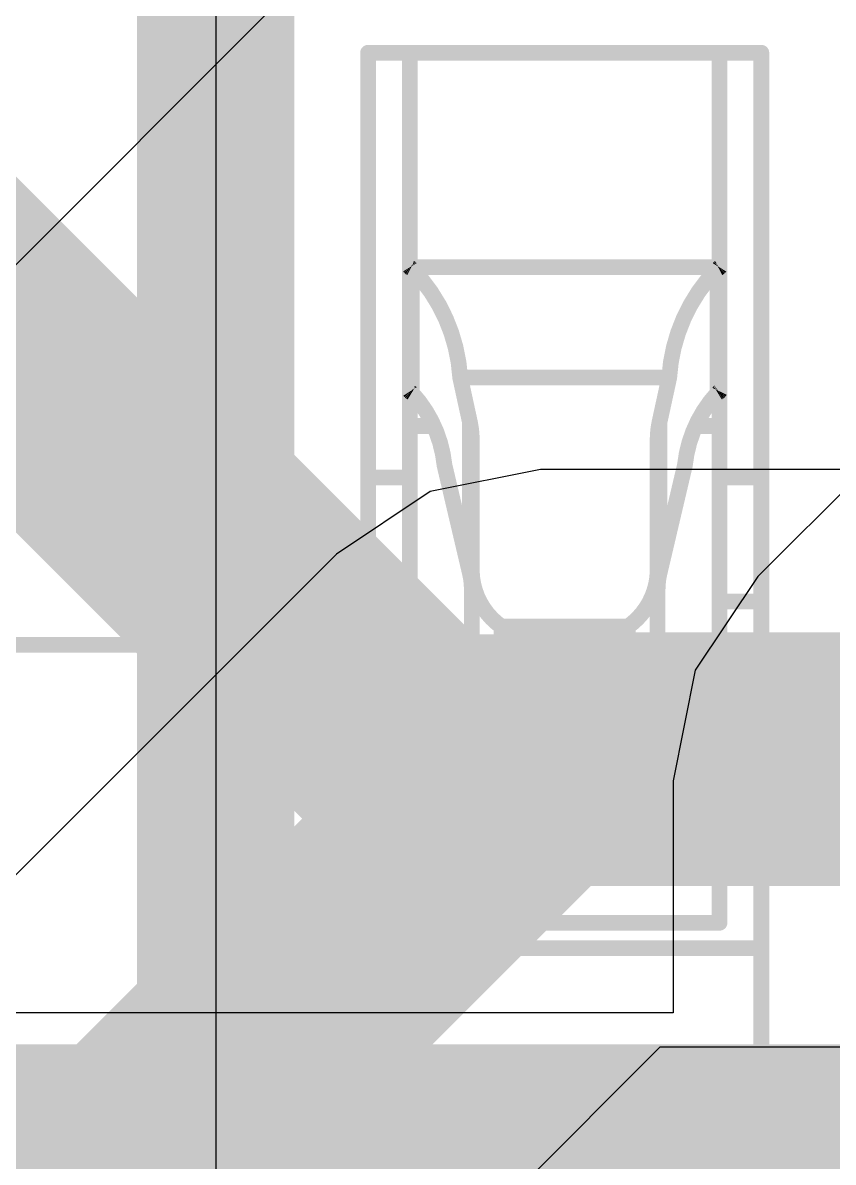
# Model space of a CAD drawing. Header units: inches. Extents: x -6 to 5433, y -4 to 5447.
# Drawn here: x 18.302 to 18.957, y 26.502 to 27.422 of the extents above; entities that cross this region are included whole.
import ezdxf

# ---------------------------------------------------------------- set-up
doc = ezdxf.new("R2010")
doc.units = ezdxf.units.IN
for name, color, linetype in [('Bottom Layer', 5, 'Continuous'), ('Bottom Overlay', 54, 'Continuous'), ('Bottom Solder', 6, 'Continuous'), ('Ground', 16, 'Continuous'), ('Mechanical 4', 56, 'Continuous'), ('Top Layer', 1, 'Continuous'), ('Top Solder', 216, 'Continuous')]:
    doc.layers.add(name, color=color, linetype=linetype)

msp = doc.modelspace()

# ---------------------------------------------------------------- hatches: boundary and pattern name
at = {"layer": 'Top Solder'}
for points in [[(18.3147, 24.94415), (17.8065, 24.94415), (17.8065, 26.59735), (18.3147, 26.59735)], [(18.8147, 24.94415), (18.3065, 24.94415), (18.3065, 26.59735), (18.8147, 26.59735)], [(19.3147, 24.94415), (18.8065, 24.94415), (18.8065, 26.59735), (19.3147, 26.59735)]]:
    msp.add_hatch(color=216, dxfattribs=at).paths.add_polyline_path(points)

# ---------------------------------------------------------------- linework, layer by layer
at = {"layer": 'Bottom Layer'}
msp.add_line((18.45815, 32.06905), (18.45815, 7.26905), dxfattribs=at)
for points in [[(13.17094, 32.28028, 0.2032, 0.2032, 0), (18.62447, 26.82675, 0.2032, 0.2032, 0)], [(14.47733, 30.21284, 0.2794, 0.2794, 0), (25.90823, 18.78194, 0.2794, 0.2794, 0)], [(18.62447, 26.82675, 0.2032, 0.2032, 0), (21.05724, 26.82675, 0.2032, 0.2032, 0)]]:
    msp.add_lwpolyline(points, format="xyseb", dxfattribs=at)
msp.add_lwpolyline([(18.57367, 26.82675, 0.1016, 0.1016, 1), (18.67527, 26.82675, 0.1016, 0.1016, 1)], format="xyseb", close=True, dxfattribs=at)
msp.add_lwpolyline([(18.57367, 26.82675, 0.1016, 0.1016, 1), (18.67527, 26.82675, 0.1016, 0.1016, 1)], format="xyseb", close=True, dxfattribs=at)
at = {"layer": 'Bottom Overlay'}
msp.add_lwpolyline([(18.45815, 6.16905, 0.127, 0.127, 0), (18.45815, 33.16905, 0.127, 0.127, 0)], format="xyseb", dxfattribs=at)
at = {"layer": 'Bottom Solder'}
msp.add_line((10.98199, 19.90446), (5432.85213, 5447.49311), dxfattribs=at)
at = {"layer": 'Ground'}
for p, q in [((18.72048, 27.0615), (18.63129, 27.04376)), ((20.69329, 27.0615), (18.72048, 27.0615)), ((18.63129, 27.04376), (18.55567, 26.99324)), ((18.55567, 26.99324), (15.00276, 23.44032)), ((15.44833, 23.22665), (18.81703, 26.59535)), ((18.81703, 26.59535), (20.69329, 26.59535))]:
    msp.add_line(p, q, dxfattribs=at)
for points in [[(15.113, 23.22094, 0.2032, 0.2032, 0), (18.72048, 26.82842, 0.2032, 0.2032, 0)], [(18.72048, 26.82842, 0.2032, 0.2032, 0), (21.05892, 26.82842, 0.2032, 0.2032, 0)]]:
    msp.add_lwpolyline(points, format="xyseb", dxfattribs=at)
msp.add_lwpolyline([(18.66968, 26.82842, 0.1016, 0.1016, 1), (18.77128, 26.82842, 0.1016, 0.1016, 1)], format="xyseb", close=True, dxfattribs=at)
msp.add_lwpolyline([(18.66968, 26.82842, 0.1016, 0.1016, 1), (18.77128, 26.82842, 0.1016, 0.1016, 1)], format="xyseb", close=True, dxfattribs=at)
at = {"layer": 'Mechanical 4'}
for points in [[(18.58115, 27.39795, 0.0127, 0.0127, 0), (18.89865, 27.39795, 0.0127, 0.0127, 0)], [(18.58115, 26.51495, 0.0127, 0.0127, 0), (18.58115, 27.39795, 0.0127, 0.0127, 0)], [(18.61491, 26.69548, 0.0127, 0.0127, 0), (18.61491, 27.39795, 0.0127, 0.0127, 0)], [(18.86491, 26.69548, 0.0127, 0.0127, 0), (18.86491, 27.39795, 0.0127, 0.0127, 0)], [(18.89865, 26.51495, 0.0127, 0.0127, 0), (18.89865, 27.39795, 0.0127, 0.0127, 0)], [(18.615, 27.22461, 0.0127, 0.0127, -0.032605), (18.6149, 27.22475, 0.0127, 0.0127, 0)], [(18.61491, 27.22495, 0.0127, 0.0127, 0), (18.86491, 27.22495, 0.0127, 0.0127, 0)], [(18.61507, 27.22454, 0.0127, 0.0127, -0.028288), (18.615, 27.22461, 0.0127, 0.0127, 0)], [(18.61516, 27.22446, 0.0127, 0.0127, -0.026751), (18.61507, 27.22454, 0.0127, 0.0127, 0)], [(18.61529, 27.22437, 0.0127, 0.0127, -0.021994), (18.61516, 27.22446, 0.0127, 0.0127, 0)], [(18.61546, 27.22428, 0.0127, 0.0127, -0.016687), (18.61529, 27.22437, 0.0127, 0.0127, 0)], [(18.61566, 27.22417, 0.0127, 0.0127, -0.009376), (18.61545, 27.22428, 0.0127, 0.0127, 0)], [(18.6159, 27.22406, 0.0127, 0.0127, -0.005205), (18.61566, 27.22417, 0.0127, 0.0127, 0)], [(18.6159, 27.22406, 0.0127, 0.0127, 0), (18.61616, 27.22394, 0.0127, 0.0127, 0)], [(18.61616, 27.22394, 0.0127, 0.0127, 0), (18.61642, 27.22382, 0.0127, 0.0127, 0)], [(18.61642, 27.12344, 0.0127, 0.0127, 0), (18.61642, 27.22382, 0.0127, 0.0127, 0)], [(18.61642, 27.22382, 0.0127, 0.0127, -0.179894), (18.65553, 27.13571, 0.0127, 0.0127, 0)], [(18.82428, 27.13571, 0.0127, 0.0127, -0.179894), (18.86339, 27.22382, 0.0127, 0.0127, 0)], [(18.86339, 27.22382, 0.0127, 0.0127, 0), (18.8639, 27.22405, 0.0127, 0.0127, 0)], [(18.86339, 27.12344, 0.0127, 0.0127, 0), (18.86339, 27.22382, 0.0127, 0.0127, 0)], [(18.8639, 27.22405, 0.0127, 0.0127, 0), (18.86413, 27.22416, 0.0127, 0.0127, 0)], [(18.86434, 27.22427, 0.0127, 0.0127, -0.00707), (18.86413, 27.22416, 0.0127, 0.0127, 0)], [(18.86452, 27.22437, 0.0127, 0.0127, -0.012209), (18.86434, 27.22427, 0.0127, 0.0127, 0)], [(18.86466, 27.22446, 0.0127, 0.0127, -0.02262), (18.86452, 27.22437, 0.0127, 0.0127, 0)], [(18.86476, 27.22454, 0.0127, 0.0127, -0.031881), (18.86466, 27.22446, 0.0127, 0.0127, 0)], [(18.86482, 27.22461, 0.0127, 0.0127, -0.037446), (18.86476, 27.22454, 0.0127, 0.0127, 0)], [(18.86487, 27.22468, 0.0127, 0.0127, -0.032689), (18.86482, 27.22461, 0.0127, 0.0127, 0)], [(18.8649, 27.22475, 0.0127, 0.0127, -0.013234), (18.86487, 27.22468, 0.0127, 0.0127, 0)], [(18.65553, 27.13571, 0.0127, 0.0127, 0), (18.82428, 27.13571, 0.0127, 0.0127, 0)], [(18.65553, 27.13571, 0.0127, 0.0127, 0), (18.66339, 27.09962, 0.0127, 0.0127, 0)], [(18.81642, 27.09962, 0.0127, 0.0127, 0), (18.82428, 27.13571, 0.0127, 0.0127, 0)], [(18.615, 27.12449, 0.0127, 0.0127, -0.028597), (18.6149, 27.12468, 0.0127, 0.0127, 0)], [(18.61516, 27.1243, 0.0127, 0.0127, -0.054321), (18.615, 27.1245, 0.0127, 0.0127, 0)], [(18.61529, 27.12418, 0.0127, 0.0127, -0.023386), (18.61516, 27.12429, 0.0127, 0.0127, 0)], [(18.61545, 27.12405, 0.0127, 0.0127, -0.018562), (18.61529, 27.12418, 0.0127, 0.0127, 0)], [(18.86452, 27.12418, 0.0127, 0.0127, -0.013729), (18.86434, 27.12405, 0.0127, 0.0127, 0)], [(18.86466, 27.1243, 0.0127, 0.0127, -0.024462), (18.86452, 27.12418, 0.0127, 0.0127, 0)], [(18.86476, 27.12441, 0.0127, 0.0127, -0.032319), (18.86466, 27.1243, 0.0127, 0.0127, 0)], [(18.86482, 27.1245, 0.0127, 0.0127, -0.035041), (18.86476, 27.12441, 0.0127, 0.0127, 0)], [(18.86487, 27.12459, 0.0127, 0.0127, -0.028404), (18.86482, 27.1245, 0.0127, 0.0127, 0)], [(18.86491, 27.12468, 0.0127, 0.0127, -0.011022), (18.86487, 27.12459, 0.0127, 0.0127, 0)], [(18.61566, 27.12391, 0.0127, 0.0127, -0.010737), (18.61545, 27.12405, 0.0127, 0.0127, 0)], [(18.6159, 27.12376, 0.0127, 0.0127, -0.006055), (18.61566, 27.12391, 0.0127, 0.0127, 0)], [(18.6159, 27.12376, 0.0127, 0.0127, 0), (18.61616, 27.1236, 0.0127, 0.0127, 0)], [(18.61616, 27.1236, 0.0127, 0.0127, 0), (18.61642, 27.12344, 0.0127, 0.0127, 0)], [(18.61642, 27.12344, 0.0127, 0.0127, -0.162591), (18.64287, 27.06494, 0.0127, 0.0127, 0)], [(18.83694, 27.06494, 0.0127, 0.0127, -0.162591), (18.86339, 27.12344, 0.0127, 0.0127, 0)], [(18.86339, 27.12344, 0.0127, 0.0127, 0), (18.8639, 27.12375, 0.0127, 0.0127, 0)], [(18.86413, 27.1239, 0.0127, 0.0127, -0.004821), (18.8639, 27.12375, 0.0127, 0.0127, 0)], [(18.86434, 27.12405, 0.0127, 0.0127, -0.00812), (18.86413, 27.1239, 0.0127, 0.0127, 0)], [(18.61491, 27.09661, 0.0127, 0.0127, 0), (18.63357, 27.09661, 0.0127, 0.0127, 0)], [(18.66339, 26.97766, 0.0127, 0.0127, 0), (18.66339, 27.09962, 0.0127, 0.0127, 0)], [(18.66339, 27.09962, 0.0127, 0.0127, -0.053658), (18.66491, 27.08554, 0.0127, 0.0127, 0)], [(18.81491, 27.08554, 0.0127, 0.0127, -0.053658), (18.81642, 27.09962, 0.0127, 0.0127, 0)], [(18.81642, 26.97766, 0.0127, 0.0127, 0), (18.81642, 27.09962, 0.0127, 0.0127, 0)], [(18.84624, 27.09661, 0.0127, 0.0127, 0), (18.86491, 27.09661, 0.0127, 0.0127, 0)], [(18.66491, 26.86619, 0.0127, 0.0127, 0), (18.66491, 27.08554, 0.0127, 0.0127, 0)], [(18.81491, 26.86619, 0.0127, 0.0127, 0), (18.81491, 27.08554, 0.0127, 0.0127, 0)], [(18.64286, 27.06495, 0.0127, 0.0127, 0), (18.66339, 26.97766, 0.0127, 0.0127, 0)], [(18.81642, 26.97766, 0.0127, 0.0127, 0), (18.83694, 27.06495, 0.0127, 0.0127, 0)], [(18.58115, 27.05494, 0.0127, 0.0127, 0), (18.61491, 27.05494, 0.0127, 0.0127, 0)], [(18.86491, 27.05494, 0.0127, 0.0127, 0), (18.89865, 27.05494, 0.0127, 0.0127, 0)], [(18.66339, 26.97766, 0.0127, 0.0127, -0.057864), (18.66491, 26.96463, 0.0127, 0.0127, 0)], [(18.68891, 26.93461, 0.0127, 0.0127, -0.23748), (18.66491, 26.97918, 0.0127, 0.0127, 0)], [(18.81491, 26.97918, 0.0127, 0.0127, -0.23748), (18.7909, 26.93461, 0.0127, 0.0127, 0)], [(18.81491, 26.96463, 0.0127, 0.0127, -0.057864), (18.81642, 26.97766, 0.0127, 0.0127, 0)], [(18.58115, 26.95494, 0.0127, 0.0127, 0), (18.61491, 26.95494, 0.0127, 0.0127, 0)], [(18.86491, 26.95494, 0.0127, 0.0127, 0), (18.89865, 26.95494, 0.0127, 0.0127, 0)], [(18.68892, 26.93461, 0.0127, 0.0127, 0), (18.79089, 26.93461, 0.0127, 0.0127, 0)], [(18.68892, 26.82495, 0.0127, 0.0127, 0), (18.68892, 26.93461, 0.0127, 0.0127, 0)], [(18.79089, 26.82495, 0.0127, 0.0127, 0), (18.79089, 26.93461, 0.0127, 0.0127, 0)], [(18.26365, 26.91995, 0.0127, 0.0127, 0), (18.58115, 26.91995, 0.0127, 0.0127, 0)], [(18.89865, 26.91995, 0.0127, 0.0127, 0), (19.21615, 26.91995, 0.0127, 0.0127, 0)], [(18.68891, 26.82495, 0.0127, 0.0127, -0.247377), (18.66491, 26.8662, 0.0127, 0.0127, 0)], [(18.81491, 26.8662, 0.0127, 0.0127, -0.247377), (18.7909, 26.82495, 0.0127, 0.0127, 0)], [(18.68892, 26.82495, 0.0127, 0.0127, 0), (18.79089, 26.82495, 0.0127, 0.0127, 0)], [(18.61491, 26.75215, 0.0127, 0.0127, 0), (18.86491, 26.75215, 0.0127, 0.0127, 0)], [(18.61491, 26.69548, 0.0127, 0.0127, 0), (18.86491, 26.69548, 0.0127, 0.0127, 0)], [(18.58115, 26.67495, 0.0127, 0.0127, 0), (18.89865, 26.67495, 0.0127, 0.0127, 0)], [(18.58115, 26.51495, 0.0127, 0.0127, 0), (18.89865, 26.51495, 0.0127, 0.0127, 0)]]:
    msp.add_lwpolyline(points, format="xyseb", dxfattribs=at)
for points in [[(18.57798, 27.39795, 0.00635, 0.00635, 1), (18.58433, 27.39795, 0.00635, 0.00635, 1)], [(18.57798, 27.39795, 0.00635, 0.00635, 1), (18.58433, 27.39795, 0.00635, 0.00635, 1)], [(18.61173, 27.39795, 0.00635, 0.00635, 1), (18.61808, 27.39795, 0.00635, 0.00635, 1)], [(18.86173, 27.39795, 0.00635, 0.00635, 1), (18.86808, 27.39795, 0.00635, 0.00635, 1)], [(18.89548, 27.39795, 0.00635, 0.00635, 1), (18.90183, 27.39795, 0.00635, 0.00635, 1)], [(18.89548, 27.39795, 0.00635, 0.00635, 1), (18.90183, 27.39795, 0.00635, 0.00635, 1)], [(18.61173, 27.22475, 0.00635, 0.00635, 1), (18.61808, 27.22475, 0.00635, 0.00635, 1)], [(18.61173, 27.22495, 0.00635, 0.00635, 1), (18.61808, 27.22495, 0.00635, 0.00635, 1)], [(18.61183, 27.22461, 0.00635, 0.00635, 1), (18.61818, 27.22461, 0.00635, 0.00635, 1)], [(18.61182, 27.22461, 0.00635, 0.00635, 1), (18.61817, 27.22461, 0.00635, 0.00635, 1)], [(18.6119, 27.22454, 0.00635, 0.00635, 1), (18.61825, 27.22454, 0.00635, 0.00635, 1)], [(18.6119, 27.22454, 0.00635, 0.00635, 1), (18.61825, 27.22454, 0.00635, 0.00635, 1)], [(18.61199, 27.22446, 0.00635, 0.00635, 1), (18.61834, 27.22446, 0.00635, 0.00635, 1)], [(18.61199, 27.22446, 0.00635, 0.00635, 1), (18.61834, 27.22446, 0.00635, 0.00635, 1)], [(18.61211, 27.22437, 0.00635, 0.00635, 1), (18.61846, 27.22437, 0.00635, 0.00635, 1)], [(18.61211, 27.22437, 0.00635, 0.00635, 1), (18.61846, 27.22437, 0.00635, 0.00635, 1)], [(18.61228, 27.22428, 0.00635, 0.00635, 1), (18.61863, 27.22428, 0.00635, 0.00635, 1)], [(18.61228, 27.22428, 0.00635, 0.00635, 1), (18.61863, 27.22428, 0.00635, 0.00635, 1)], [(18.61248, 27.22417, 0.00635, 0.00635, 1), (18.61884, 27.22417, 0.00635, 0.00635, 1)], [(18.61248, 27.22417, 0.00635, 0.00635, 1), (18.61884, 27.22417, 0.00635, 0.00635, 1)], [(18.61272, 27.22406, 0.00635, 0.00635, 1), (18.61907, 27.22406, 0.00635, 0.00635, 1)], [(18.61272, 27.22406, 0.00635, 0.00635, 1), (18.61907, 27.22406, 0.00635, 0.00635, 1)], [(18.61298, 27.22394, 0.00635, 0.00635, 1), (18.61933, 27.22394, 0.00635, 0.00635, 1)], [(18.61298, 27.22394, 0.00635, 0.00635, 1), (18.61933, 27.22394, 0.00635, 0.00635, 1)], [(18.61325, 27.22382, 0.00635, 0.00635, 1), (18.6196, 27.22382, 0.00635, 0.00635, 1)], [(18.61325, 27.22382, 0.00635, 0.00635, 1), (18.6196, 27.22382, 0.00635, 0.00635, 1)], [(18.61325, 27.22382, 0.00635, 0.00635, 1), (18.6196, 27.22382, 0.00635, 0.00635, 1)], [(18.86021, 27.22382, 0.00635, 0.00635, 1), (18.86656, 27.22382, 0.00635, 0.00635, 1)], [(18.86021, 27.22382, 0.00635, 0.00635, 1), (18.86656, 27.22382, 0.00635, 0.00635, 1)], [(18.86021, 27.22382, 0.00635, 0.00635, 1), (18.86656, 27.22382, 0.00635, 0.00635, 1)], [(18.86072, 27.22405, 0.00635, 0.00635, 1), (18.86707, 27.22405, 0.00635, 0.00635, 1)], [(18.86072, 27.22405, 0.00635, 0.00635, 1), (18.86707, 27.22405, 0.00635, 0.00635, 1)], [(18.86096, 27.22416, 0.00635, 0.00635, 1), (18.86731, 27.22416, 0.00635, 0.00635, 1)], [(18.86096, 27.22416, 0.00635, 0.00635, 1), (18.86731, 27.22416, 0.00635, 0.00635, 1)], [(18.86117, 27.22427, 0.00635, 0.00635, 1), (18.86752, 27.22427, 0.00635, 0.00635, 1)], [(18.86117, 27.22427, 0.00635, 0.00635, 1), (18.86752, 27.22427, 0.00635, 0.00635, 1)], [(18.86135, 27.22437, 0.00635, 0.00635, 1), (18.8677, 27.22437, 0.00635, 0.00635, 1)], [(18.86134, 27.22437, 0.00635, 0.00635, 1), (18.86769, 27.22437, 0.00635, 0.00635, 1)], [(18.86148, 27.22446, 0.00635, 0.00635, 1), (18.86783, 27.22446, 0.00635, 0.00635, 1)], [(18.86149, 27.22446, 0.00635, 0.00635, 1), (18.86784, 27.22446, 0.00635, 0.00635, 1)], [(18.86158, 27.22454, 0.00635, 0.00635, 1), (18.86793, 27.22454, 0.00635, 0.00635, 1)], [(18.86158, 27.22454, 0.00635, 0.00635, 1), (18.86793, 27.22454, 0.00635, 0.00635, 1)], [(18.86165, 27.22461, 0.00635, 0.00635, 1), (18.868, 27.22461, 0.00635, 0.00635, 1)], [(18.86165, 27.22461, 0.00635, 0.00635, 1), (18.868, 27.22461, 0.00635, 0.00635, 1)], [(18.86169, 27.22468, 0.00635, 0.00635, 1), (18.86804, 27.22468, 0.00635, 0.00635, 1)], [(18.86169, 27.22468, 0.00635, 0.00635, 1), (18.86804, 27.22468, 0.00635, 0.00635, 1)], [(18.86173, 27.22475, 0.00635, 0.00635, 1), (18.86808, 27.22475, 0.00635, 0.00635, 1)], [(18.86173, 27.22495, 0.00635, 0.00635, 1), (18.86808, 27.22495, 0.00635, 0.00635, 1)], [(18.65236, 27.13571, 0.00635, 0.00635, 1), (18.65871, 27.13571, 0.00635, 0.00635, 1)], [(18.65236, 27.13571, 0.00635, 0.00635, 1), (18.65871, 27.13571, 0.00635, 0.00635, 1)], [(18.65236, 27.13571, 0.00635, 0.00635, 1), (18.65871, 27.13571, 0.00635, 0.00635, 1)], [(18.8211, 27.13571, 0.00635, 0.00635, 1), (18.82745, 27.13571, 0.00635, 0.00635, 1)], [(18.8211, 27.13571, 0.00635, 0.00635, 1), (18.82745, 27.13571, 0.00635, 0.00635, 1)], [(18.8211, 27.13571, 0.00635, 0.00635, 1), (18.82745, 27.13571, 0.00635, 0.00635, 1)], [(18.61173, 27.12468, 0.00635, 0.00635, 1), (18.61808, 27.12468, 0.00635, 0.00635, 1)], [(18.61183, 27.1245, 0.00635, 0.00635, 1), (18.61818, 27.1245, 0.00635, 0.00635, 1)], [(18.61183, 27.12449, 0.00635, 0.00635, 1), (18.61818, 27.12449, 0.00635, 0.00635, 1)], [(18.61199, 27.1243, 0.00635, 0.00635, 1), (18.61834, 27.1243, 0.00635, 0.00635, 1)], [(18.61199, 27.12429, 0.00635, 0.00635, 1), (18.61834, 27.12429, 0.00635, 0.00635, 1)], [(18.61211, 27.12418, 0.00635, 0.00635, 1), (18.61846, 27.12418, 0.00635, 0.00635, 1)], [(18.61211, 27.12418, 0.00635, 0.00635, 1), (18.61846, 27.12418, 0.00635, 0.00635, 1)], [(18.86135, 27.12418, 0.00635, 0.00635, 1), (18.8677, 27.12418, 0.00635, 0.00635, 1)], [(18.86134, 27.12418, 0.00635, 0.00635, 1), (18.86769, 27.12418, 0.00635, 0.00635, 1)], [(18.86148, 27.1243, 0.00635, 0.00635, 1), (18.86783, 27.1243, 0.00635, 0.00635, 1)], [(18.86148, 27.1243, 0.00635, 0.00635, 1), (18.86783, 27.1243, 0.00635, 0.00635, 1)], [(18.86158, 27.12441, 0.00635, 0.00635, 1), (18.86793, 27.12441, 0.00635, 0.00635, 1)], [(18.86158, 27.12441, 0.00635, 0.00635, 1), (18.86793, 27.12441, 0.00635, 0.00635, 1)], [(18.86165, 27.1245, 0.00635, 0.00635, 1), (18.868, 27.1245, 0.00635, 0.00635, 1)], [(18.86165, 27.1245, 0.00635, 0.00635, 1), (18.868, 27.1245, 0.00635, 0.00635, 1)], [(18.86169, 27.12459, 0.00635, 0.00635, 1), (18.86804, 27.12459, 0.00635, 0.00635, 1)], [(18.86169, 27.12459, 0.00635, 0.00635, 1), (18.86804, 27.12459, 0.00635, 0.00635, 1)], [(18.86173, 27.12468, 0.00635, 0.00635, 1), (18.86808, 27.12468, 0.00635, 0.00635, 1)], [(18.61228, 27.12405, 0.00635, 0.00635, 1), (18.61863, 27.12405, 0.00635, 0.00635, 1)], [(18.61228, 27.12405, 0.00635, 0.00635, 1), (18.61863, 27.12405, 0.00635, 0.00635, 1)], [(18.61249, 27.12391, 0.00635, 0.00635, 1), (18.61884, 27.12391, 0.00635, 0.00635, 1)], [(18.61248, 27.12391, 0.00635, 0.00635, 1), (18.61884, 27.12391, 0.00635, 0.00635, 1)], [(18.61272, 27.12376, 0.00635, 0.00635, 1), (18.61907, 27.12376, 0.00635, 0.00635, 1)], [(18.61272, 27.12376, 0.00635, 0.00635, 1), (18.61907, 27.12376, 0.00635, 0.00635, 1)], [(18.61298, 27.1236, 0.00635, 0.00635, 1), (18.61933, 27.1236, 0.00635, 0.00635, 1)], [(18.61298, 27.1236, 0.00635, 0.00635, 1), (18.61933, 27.1236, 0.00635, 0.00635, 1)], [(18.61325, 27.12344, 0.00635, 0.00635, 1), (18.6196, 27.12344, 0.00635, 0.00635, 1)], [(18.61325, 27.12344, 0.00635, 0.00635, 1), (18.6196, 27.12344, 0.00635, 0.00635, 1)], [(18.61325, 27.12344, 0.00635, 0.00635, 1), (18.6196, 27.12344, 0.00635, 0.00635, 1)], [(18.86021, 27.12344, 0.00635, 0.00635, 1), (18.86656, 27.12344, 0.00635, 0.00635, 1)], [(18.86021, 27.12344, 0.00635, 0.00635, 1), (18.86656, 27.12344, 0.00635, 0.00635, 1)], [(18.86021, 27.12344, 0.00635, 0.00635, 1), (18.86656, 27.12344, 0.00635, 0.00635, 1)], [(18.86072, 27.12375, 0.00635, 0.00635, 1), (18.86707, 27.12375, 0.00635, 0.00635, 1)], [(18.86072, 27.12375, 0.00635, 0.00635, 1), (18.86707, 27.12375, 0.00635, 0.00635, 1)], [(18.86096, 27.1239, 0.00635, 0.00635, 1), (18.86731, 27.1239, 0.00635, 0.00635, 1)], [(18.86096, 27.1239, 0.00635, 0.00635, 1), (18.86731, 27.1239, 0.00635, 0.00635, 1)], [(18.86117, 27.12405, 0.00635, 0.00635, 1), (18.86752, 27.12405, 0.00635, 0.00635, 1)], [(18.86117, 27.12405, 0.00635, 0.00635, 1), (18.86752, 27.12405, 0.00635, 0.00635, 1)], [(18.61173, 27.09661, 0.00635, 0.00635, 1), (18.61808, 27.09661, 0.00635, 0.00635, 1)], [(18.63039, 27.09661, 0.00635, 0.00635, 1), (18.63674, 27.09661, 0.00635, 0.00635, 1)], [(18.66021, 27.09962, 0.00635, 0.00635, 1), (18.66656, 27.09962, 0.00635, 0.00635, 1)], [(18.66021, 27.09962, 0.00635, 0.00635, 1), (18.66656, 27.09962, 0.00635, 0.00635, 1)], [(18.66021, 27.09962, 0.00635, 0.00635, 1), (18.66656, 27.09962, 0.00635, 0.00635, 1)], [(18.81325, 27.09962, 0.00635, 0.00635, 1), (18.8196, 27.09962, 0.00635, 0.00635, 1)], [(18.81325, 27.09962, 0.00635, 0.00635, 1), (18.8196, 27.09962, 0.00635, 0.00635, 1)], [(18.81325, 27.09962, 0.00635, 0.00635, 1), (18.8196, 27.09962, 0.00635, 0.00635, 1)], [(18.84307, 27.09661, 0.00635, 0.00635, 1), (18.84942, 27.09661, 0.00635, 0.00635, 1)], [(18.86173, 27.09661, 0.00635, 0.00635, 1), (18.86808, 27.09661, 0.00635, 0.00635, 1)], [(18.66173, 27.08554, 0.00635, 0.00635, 1), (18.66808, 27.08554, 0.00635, 0.00635, 1)], [(18.66173, 27.08554, 0.00635, 0.00635, 1), (18.66808, 27.08554, 0.00635, 0.00635, 1)], [(18.81173, 27.08554, 0.00635, 0.00635, 1), (18.81808, 27.08554, 0.00635, 0.00635, 1)], [(18.81173, 27.08554, 0.00635, 0.00635, 1), (18.81808, 27.08554, 0.00635, 0.00635, 1)], [(18.63969, 27.06495, 0.00635, 0.00635, 1), (18.64604, 27.06495, 0.00635, 0.00635, 1)], [(18.63969, 27.06494, 0.00635, 0.00635, 1), (18.64604, 27.06494, 0.00635, 0.00635, 1)], [(18.83377, 27.06495, 0.00635, 0.00635, 1), (18.84012, 27.06495, 0.00635, 0.00635, 1)], [(18.83377, 27.06494, 0.00635, 0.00635, 1), (18.84012, 27.06494, 0.00635, 0.00635, 1)], [(18.57798, 27.05494, 0.00635, 0.00635, 1), (18.58433, 27.05494, 0.00635, 0.00635, 1)], [(18.61173, 27.05494, 0.00635, 0.00635, 1), (18.61808, 27.05494, 0.00635, 0.00635, 1)], [(18.86173, 27.05494, 0.00635, 0.00635, 1), (18.86808, 27.05494, 0.00635, 0.00635, 1)], [(18.89548, 27.05494, 0.00635, 0.00635, 1), (18.90183, 27.05494, 0.00635, 0.00635, 1)], [(18.66021, 26.97766, 0.00635, 0.00635, 1), (18.66656, 26.97766, 0.00635, 0.00635, 1)], [(18.66021, 26.97766, 0.00635, 0.00635, 1), (18.66656, 26.97766, 0.00635, 0.00635, 1)], [(18.66021, 26.97766, 0.00635, 0.00635, 1), (18.66656, 26.97766, 0.00635, 0.00635, 1)], [(18.66173, 26.97918, 0.00635, 0.00635, 1), (18.66808, 26.97918, 0.00635, 0.00635, 1)], [(18.81173, 26.97918, 0.00635, 0.00635, 1), (18.81808, 26.97918, 0.00635, 0.00635, 1)], [(18.81325, 26.97766, 0.00635, 0.00635, 1), (18.8196, 26.97766, 0.00635, 0.00635, 1)], [(18.81325, 26.97766, 0.00635, 0.00635, 1), (18.8196, 26.97766, 0.00635, 0.00635, 1)], [(18.81325, 26.97766, 0.00635, 0.00635, 1), (18.8196, 26.97766, 0.00635, 0.00635, 1)], [(18.66173, 26.96463, 0.00635, 0.00635, 1), (18.66808, 26.96463, 0.00635, 0.00635, 1)], [(18.81173, 26.96463, 0.00635, 0.00635, 1), (18.81808, 26.96463, 0.00635, 0.00635, 1)], [(18.57798, 26.95494, 0.00635, 0.00635, 1), (18.58433, 26.95494, 0.00635, 0.00635, 1)], [(18.61173, 26.95494, 0.00635, 0.00635, 1), (18.61808, 26.95494, 0.00635, 0.00635, 1)], [(18.86173, 26.95494, 0.00635, 0.00635, 1), (18.86808, 26.95494, 0.00635, 0.00635, 1)], [(18.89548, 26.95494, 0.00635, 0.00635, 1), (18.90183, 26.95494, 0.00635, 0.00635, 1)], [(18.68574, 26.93461, 0.00635, 0.00635, 1), (18.69209, 26.93461, 0.00635, 0.00635, 1)], [(18.68574, 26.93461, 0.00635, 0.00635, 1), (18.69209, 26.93461, 0.00635, 0.00635, 1)], [(18.68574, 26.93461, 0.00635, 0.00635, 1), (18.69209, 26.93461, 0.00635, 0.00635, 1)], [(18.78772, 26.93461, 0.00635, 0.00635, 1), (18.79407, 26.93461, 0.00635, 0.00635, 1)], [(18.78772, 26.93461, 0.00635, 0.00635, 1), (18.79407, 26.93461, 0.00635, 0.00635, 1)], [(18.78772, 26.93461, 0.00635, 0.00635, 1), (18.79407, 26.93461, 0.00635, 0.00635, 1)], [(18.57798, 26.91995, 0.00635, 0.00635, 1), (18.58433, 26.91995, 0.00635, 0.00635, 1)], [(18.89548, 26.91995, 0.00635, 0.00635, 1), (18.90183, 26.91995, 0.00635, 0.00635, 1)], [(18.66173, 26.8662, 0.00635, 0.00635, 1), (18.66808, 26.8662, 0.00635, 0.00635, 1)], [(18.66173, 26.86619, 0.00635, 0.00635, 1), (18.66808, 26.86619, 0.00635, 0.00635, 1)], [(18.81173, 26.8662, 0.00635, 0.00635, 1), (18.81808, 26.8662, 0.00635, 0.00635, 1)], [(18.81173, 26.86619, 0.00635, 0.00635, 1), (18.81808, 26.86619, 0.00635, 0.00635, 1)], [(18.68574, 26.82495, 0.00635, 0.00635, 1), (18.69209, 26.82495, 0.00635, 0.00635, 1)], [(18.68574, 26.82495, 0.00635, 0.00635, 1), (18.69209, 26.82495, 0.00635, 0.00635, 1)], [(18.68574, 26.82495, 0.00635, 0.00635, 1), (18.69209, 26.82495, 0.00635, 0.00635, 1)], [(18.78772, 26.82495, 0.00635, 0.00635, 1), (18.79407, 26.82495, 0.00635, 0.00635, 1)], [(18.78772, 26.82495, 0.00635, 0.00635, 1), (18.79407, 26.82495, 0.00635, 0.00635, 1)], [(18.78772, 26.82495, 0.00635, 0.00635, 1), (18.79407, 26.82495, 0.00635, 0.00635, 1)], [(18.61173, 26.75215, 0.00635, 0.00635, 1), (18.61808, 26.75215, 0.00635, 0.00635, 1)], [(18.86173, 26.75215, 0.00635, 0.00635, 1), (18.86808, 26.75215, 0.00635, 0.00635, 1)], [(18.61173, 26.69548, 0.00635, 0.00635, 1), (18.61808, 26.69548, 0.00635, 0.00635, 1)], [(18.61173, 26.69548, 0.00635, 0.00635, 1), (18.61808, 26.69548, 0.00635, 0.00635, 1)], [(18.86173, 26.69548, 0.00635, 0.00635, 1), (18.86808, 26.69548, 0.00635, 0.00635, 1)], [(18.86173, 26.69548, 0.00635, 0.00635, 1), (18.86808, 26.69548, 0.00635, 0.00635, 1)], [(18.57798, 26.67495, 0.00635, 0.00635, 1), (18.58433, 26.67495, 0.00635, 0.00635, 1)], [(18.89548, 26.67495, 0.00635, 0.00635, 1), (18.90183, 26.67495, 0.00635, 0.00635, 1)], [(18.57798, 26.51495, 0.00635, 0.00635, 1), (18.58433, 26.51495, 0.00635, 0.00635, 1)], [(18.57798, 26.51495, 0.00635, 0.00635, 1), (18.58433, 26.51495, 0.00635, 0.00635, 1)], [(18.89548, 26.51495, 0.00635, 0.00635, 1), (18.90183, 26.51495, 0.00635, 0.00635, 1)], [(18.89548, 26.51495, 0.00635, 0.00635, 1), (18.90183, 26.51495, 0.00635, 0.00635, 1)]]:
    msp.add_lwpolyline(points, format="xyseb", close=True, dxfattribs=at)
at = {"layer": 'Top Layer'}
for p, q in [((20.23502, 28.31425), (18.89579, 26.97503)), ((18.89579, 26.97503), (18.84526, 26.89941)), ((18.84526, 26.89941), (18.82752, 26.81022)), ((18.82752, 26.81022), (18.82752, 26.62275)), ((18.82752, 26.62275), (17.7811, 26.62275))]:
    msp.add_line(p, q, dxfattribs=at)

doc.saveas('drawing.dxf')
